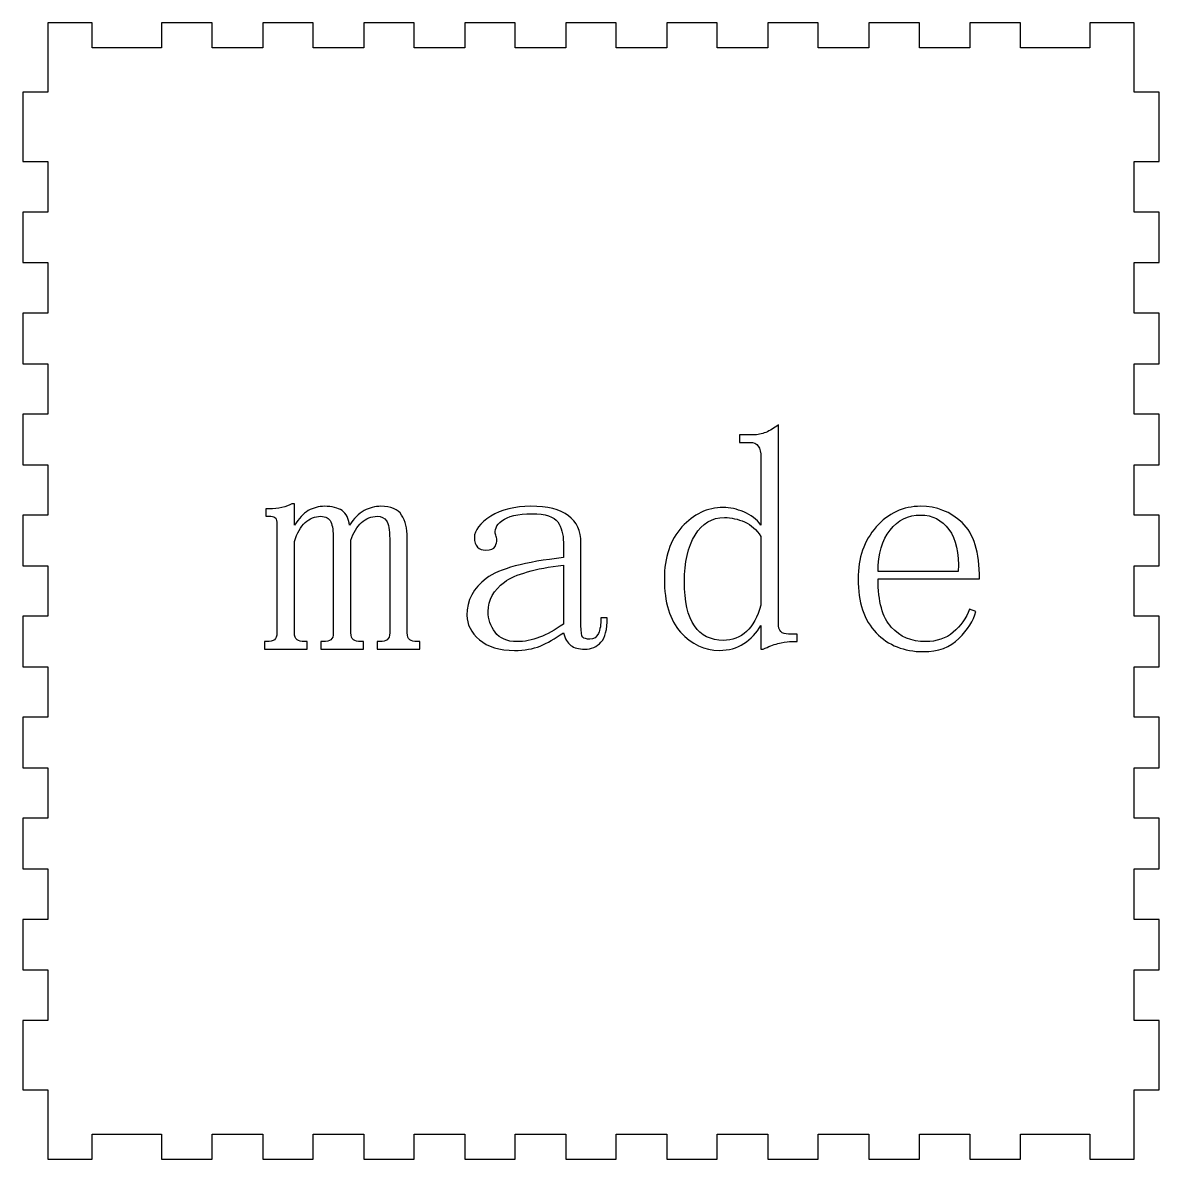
# Model space of a CAD drawing. Header units: centimetres. Extents: x -9 to 9.8, y -14.7 to 13.8.
# Drawn here: x 0.79 to 9.79, y -5.36 to 3.64 of the extents above; entities that cross this region are included whole.
import ezdxf

# ---------------------------------------------------------------- set-up
doc = ezdxf.new("R2010")
doc.units = ezdxf.units.CM
doc.header["$MEASUREMENT"] = 0
doc.layers.add('layer 1', color=7, linetype='Continuous')

msp = doc.modelspace()

# ---------------------------------------------------------------- linework, layer by layer
at = {"layer": 'layer 1', "lineweight": 25}
msp.add_open_spline([(0.99244, 3.64387), (0.99244, 3.64387), (1.34244, 3.64387), (1.34244, 3.64387), (1.34244, 3.64387), (1.34244, 3.64387), (1.34244, 3.44387), (1.34244, 3.44387), (1.34244, 3.44387), (1.34244, 3.44387), (1.89244, 3.44387), (1.89244, 3.44387), (1.89244, 3.44387), (1.89244, 3.44387), (1.89244, 3.64387), (1.89244, 3.64387), (1.89244, 3.64387), (1.89244, 3.64387), (2.29244, 3.64387), (2.29244, 3.64387), (2.29244, 3.64387), (2.29244, 3.64387), (2.29244, 3.44387), (2.29244, 3.44387), (2.29244, 3.44387), (2.29244, 3.44387), (2.69244, 3.44387), (2.69244, 3.44387), (2.69244, 3.44387), (2.69244, 3.44387), (2.69244, 3.64387), (2.69244, 3.64387), (2.69244, 3.64387), (2.69244, 3.64387), (3.09244, 3.64387), (3.09244, 3.64387), (3.09244, 3.64387), (3.09244, 3.64387), (3.09244, 3.44387), (3.09244, 3.44387), (3.09244, 3.44387), (3.09244, 3.44387), (3.49244, 3.44387), (3.49244, 3.44387), (3.49244, 3.44387), (3.49244, 3.44387), (3.49244, 3.64387), (3.49244, 3.64387), (3.49244, 3.64387), (3.49244, 3.64387), (3.89244, 3.64387), (3.89244, 3.64387), (3.89244, 3.64387), (3.89244, 3.64387), (3.89244, 3.44387), (3.89244, 3.44387), (3.89244, 3.44387), (3.89244, 3.44387), (4.29244, 3.44387), (4.29244, 3.44387), (4.29244, 3.44387), (4.29244, 3.44387), (4.29244, 3.64387), (4.29244, 3.64387), (4.29244, 3.64387), (4.29244, 3.64387), (4.69244, 3.64387), (4.69244, 3.64387), (4.69244, 3.64387), (4.69244, 3.64387), (4.69244, 3.44387), (4.69244, 3.44387), (4.69244, 3.44387), (4.69244, 3.44387), (5.09244, 3.44387), (5.09244, 3.44387), (5.09244, 3.44387), (5.09244, 3.44387), (5.09244, 3.64387), (5.09244, 3.64387), (5.09244, 3.64387), (5.09244, 3.64387), (5.49244, 3.64387), (5.49244, 3.64387), (5.49244, 3.64387), (5.49244, 3.64387), (5.49244, 3.44387), (5.49244, 3.44387), (5.49244, 3.44387), (5.49244, 3.44387), (5.89244, 3.44387), (5.89244, 3.44387), (5.89244, 3.44387), (5.89244, 3.44387), (5.89244, 3.64387), (5.89244, 3.64387), (5.89244, 3.64387), (5.89244, 3.64387), (6.29244, 3.64387), (6.29244, 3.64387), (6.29244, 3.64387), (6.29244, 3.64387), (6.29244, 3.44387), (6.29244, 3.44387), (6.29244, 3.44387), (6.29244, 3.44387), (6.69244, 3.44387), (6.69244, 3.44387), (6.69244, 3.44387), (6.69244, 3.44387), (6.69244, 3.64387), (6.69244, 3.64387), (6.69244, 3.64387), (6.69244, 3.64387), (7.09244, 3.64387), (7.09244, 3.64387), (7.09244, 3.64387), (7.09244, 3.64387), (7.09244, 3.44387), (7.09244, 3.44387), (7.09244, 3.44387), (7.09244, 3.44387), (7.49244, 3.44387), (7.49244, 3.44387), (7.49244, 3.44387), (7.49244, 3.44387), (7.49244, 3.64387), (7.49244, 3.64387), (7.49244, 3.64387), (7.49244, 3.64387), (7.89244, 3.64387), (7.89244, 3.64387), (7.89244, 3.64387), (7.89244, 3.64387), (7.89244, 3.44387), (7.89244, 3.44387), (7.89244, 3.44387), (7.89244, 3.44387), (8.29244, 3.44387), (8.29244, 3.44387), (8.29244, 3.44387), (8.29244, 3.44387), (8.29244, 3.64387), (8.29244, 3.64387), (8.29244, 3.64387), (8.29244, 3.64387), (8.69244, 3.64387), (8.69244, 3.64387), (8.69244, 3.64387), (8.69244, 3.64387), (8.69244, 3.44387), (8.69244, 3.44387), (8.69244, 3.44387), (8.69244, 3.44387), (9.24244, 3.44387), (9.24244, 3.44387), (9.24244, 3.44387), (9.24244, 3.44387), (9.24244, 3.64387), (9.24244, 3.64387), (9.24244, 3.64387), (9.24244, 3.64387), (9.59244, 3.64387), (9.59244, 3.64387), (9.59244, 3.64387), (9.59244, 3.64387), (9.59244, 3.09387), (9.59244, 3.09387), (9.59244, 3.09387), (9.59244, 3.09387), (9.79244, 3.09387), (9.79244, 3.09387), (9.79244, 3.09387), (9.79244, 3.09387), (9.79244, 2.54387), (9.79244, 2.54387), (9.79244, 2.54387), (9.79244, 2.54387), (9.59244, 2.54387), (9.59244, 2.54387), (9.59244, 2.54387), (9.59244, 2.54387), (9.59244, 2.14387), (9.59244, 2.14387), (9.59244, 2.14387), (9.59244, 2.14387), (9.79244, 2.14387), (9.79244, 2.14387), (9.79244, 2.14387), (9.79244, 2.14387), (9.79244, 1.74387), (9.79244, 1.74387), (9.79244, 1.74387), (9.79244, 1.74387), (9.59244, 1.74387), (9.59244, 1.74387), (9.59244, 1.74387), (9.59244, 1.74387), (9.59244, 1.34387), (9.59244, 1.34387), (9.59244, 1.34387), (9.59244, 1.34387), (9.79244, 1.34387), (9.79244, 1.34387), (9.79244, 1.34387), (9.79244, 1.34387), (9.79244, 0.94387), (9.79244, 0.94387), (9.79244, 0.94387), (9.79244, 0.94387), (9.59244, 0.94387), (9.59244, 0.94387), (9.59244, 0.94387), (9.59244, 0.94387), (9.59244, 0.54387), (9.59244, 0.54387), (9.59244, 0.54387), (9.59244, 0.54387), (9.79244, 0.54387), (9.79244, 0.54387), (9.79244, 0.54387), (9.79244, 0.54387), (9.79244, 0.14387), (9.79244, 0.14387), (9.79244, 0.14387), (9.79244, 0.14387), (9.59244, 0.14387), (9.59244, 0.14387), (9.59244, 0.14387), (9.59244, 0.14387), (9.59244, -0.25613), (9.59244, -0.25613), (9.59244, -0.25613), (9.59244, -0.25613), (9.79244, -0.25613), (9.79244, -0.25613), (9.79244, -0.25613), (9.79244, -0.25613), (9.79244, -0.65613), (9.79244, -0.65613), (9.79244, -0.65613), (9.79244, -0.65613), (9.59244, -0.65613), (9.59244, -0.65613), (9.59244, -0.65613), (9.59244, -0.65613), (9.59244, -1.05613), (9.59244, -1.05613), (9.59244, -1.05613), (9.59244, -1.05613), (9.79244, -1.05613), (9.79244, -1.05613), (9.79244, -1.05613), (9.79244, -1.05613), (9.79244, -1.45613), (9.79244, -1.45613), (9.79244, -1.45613), (9.79244, -1.45613), (9.59244, -1.45613), (9.59244, -1.45613), (9.59244, -1.45613), (9.59244, -1.45613), (9.59244, -1.85613), (9.59244, -1.85613), (9.59244, -1.85613), (9.59244, -1.85613), (9.79244, -1.85613), (9.79244, -1.85613), (9.79244, -1.85613), (9.79244, -1.85613), (9.79244, -2.25613), (9.79244, -2.25613), (9.79244, -2.25613), (9.79244, -2.25613), (9.59244, -2.25613), (9.59244, -2.25613), (9.59244, -2.25613), (9.59244, -2.25613), (9.59244, -2.65613), (9.59244, -2.65613), (9.59244, -2.65613), (9.59244, -2.65613), (9.79244, -2.65613), (9.79244, -2.65613), (9.79244, -2.65613), (9.79244, -2.65613), (9.79244, -3.05613), (9.79244, -3.05613), (9.79244, -3.05613), (9.79244, -3.05613), (9.59244, -3.05613), (9.59244, -3.05613), (9.59244, -3.05613), (9.59244, -3.05613), (9.59244, -3.45613), (9.59244, -3.45613), (9.59244, -3.45613), (9.59244, -3.45613), (9.79244, -3.45613), (9.79244, -3.45613), (9.79244, -3.45613), (9.79244, -3.45613), (9.79244, -3.85613), (9.79244, -3.85613), (9.79244, -3.85613), (9.79244, -3.85613), (9.59244, -3.85613), (9.59244, -3.85613), (9.59244, -3.85613), (9.59244, -3.85613), (9.59244, -4.25613), (9.59244, -4.25613), (9.59244, -4.25613), (9.59244, -4.25613), (9.79244, -4.25613), (9.79244, -4.25613), (9.79244, -4.25613), (9.79244, -4.25613), (9.79244, -4.80613), (9.79244, -4.80613), (9.79244, -4.80613), (9.79244, -4.80613), (9.59244, -4.80613), (9.59244, -4.80613), (9.59244, -4.80613), (9.59244, -4.80613), (9.59244, -5.35613), (9.59244, -5.35613), (9.59244, -5.35613), (9.59244, -5.35613), (9.24244, -5.35613), (9.24244, -5.35613), (9.24244, -5.35613), (9.24244, -5.35613), (9.24244, -5.15613), (9.24244, -5.15613), (9.24244, -5.15613), (9.24244, -5.15613), (8.69244, -5.15613), (8.69244, -5.15613), (8.69244, -5.15613), (8.69244, -5.15613), (8.69244, -5.35613), (8.69244, -5.35613), (8.69244, -5.35613), (8.69244, -5.35613), (8.29244, -5.35613), (8.29244, -5.35613), (8.29244, -5.35613), (8.29244, -5.35613), (8.29244, -5.15613), (8.29244, -5.15613), (8.29244, -5.15613), (8.29244, -5.15613), (7.89244, -5.15613), (7.89244, -5.15613), (7.89244, -5.15613), (7.89244, -5.15613), (7.89244, -5.35613), (7.89244, -5.35613), (7.89244, -5.35613), (7.89244, -5.35613), (7.49244, -5.35613), (7.49244, -5.35613), (7.49244, -5.35613), (7.49244, -5.35613), (7.49244, -5.15613), (7.49244, -5.15613), (7.49244, -5.15613), (7.49244, -5.15613), (7.09244, -5.15613), (7.09244, -5.15613), (7.09244, -5.15613), (7.09244, -5.15613), (7.09244, -5.35613), (7.09244, -5.35613), (7.09244, -5.35613), (7.09244, -5.35613), (6.69244, -5.35613), (6.69244, -5.35613), (6.69244, -5.35613), (6.69244, -5.35613), (6.69244, -5.15613), (6.69244, -5.15613), (6.69244, -5.15613), (6.69244, -5.15613), (6.29244, -5.15613), (6.29244, -5.15613), (6.29244, -5.15613), (6.29244, -5.15613), (6.29244, -5.35613), (6.29244, -5.35613), (6.29244, -5.35613), (6.29244, -5.35613), (5.89244, -5.35613), (5.89244, -5.35613), (5.89244, -5.35613), (5.89244, -5.35613), (5.89244, -5.15613), (5.89244, -5.15613), (5.89244, -5.15613), (5.89244, -5.15613), (5.49244, -5.15613), (5.49244, -5.15613), (5.49244, -5.15613), (5.49244, -5.15613), (5.49244, -5.35613), (5.49244, -5.35613), (5.49244, -5.35613), (5.49244, -5.35613), (5.09244, -5.35613), (5.09244, -5.35613), (5.09244, -5.35613), (5.09244, -5.35613), (5.09244, -5.15613), (5.09244, -5.15613), (5.09244, -5.15613), (5.09244, -5.15613), (4.69244, -5.15613), (4.69244, -5.15613), (4.69244, -5.15613), (4.69244, -5.15613), (4.69244, -5.35613), (4.69244, -5.35613), (4.69244, -5.35613), (4.69244, -5.35613), (4.29244, -5.35613), (4.29244, -5.35613), (4.29244, -5.35613), (4.29244, -5.35613), (4.29244, -5.15613), (4.29244, -5.15613), (4.29244, -5.15613), (4.29244, -5.15613), (3.89244, -5.15613), (3.89244, -5.15613), (3.89244, -5.15613), (3.89244, -5.15613), (3.89244, -5.35613), (3.89244, -5.35613), (3.89244, -5.35613), (3.89244, -5.35613), (3.49244, -5.35613), (3.49244, -5.35613), (3.49244, -5.35613), (3.49244, -5.35613), (3.49244, -5.15613), (3.49244, -5.15613), (3.49244, -5.15613), (3.49244, -5.15613), (3.09244, -5.15613), (3.09244, -5.15613), (3.09244, -5.15613), (3.09244, -5.15613), (3.09244, -5.35613), (3.09244, -5.35613), (3.09244, -5.35613), (3.09244, -5.35613), (2.69244, -5.35613), (2.69244, -5.35613), (2.69244, -5.35613), (2.69244, -5.35613), (2.69244, -5.15613), (2.69244, -5.15613), (2.69244, -5.15613), (2.69244, -5.15613), (2.29244, -5.15613), (2.29244, -5.15613), (2.29244, -5.15613), (2.29244, -5.15613), (2.29244, -5.35613), (2.29244, -5.35613), (2.29244, -5.35613), (2.29244, -5.35613), (1.89244, -5.35613), (1.89244, -5.35613), (1.89244, -5.35613), (1.89244, -5.35613), (1.89244, -5.15613), (1.89244, -5.15613), (1.89244, -5.15613), (1.89244, -5.15613), (1.34244, -5.15613), (1.34244, -5.15613), (1.34244, -5.15613), (1.34244, -5.15613), (1.34244, -5.35613), (1.34244, -5.35613), (1.34244, -5.35613), (1.34244, -5.35613), (0.99244, -5.35613), (0.99244, -5.35613), (0.99244, -5.35613), (0.99244, -5.35613), (0.99244, -4.80613), (0.99244, -4.80613), (0.99244, -4.80613), (0.99244, -4.80613), (0.79244, -4.80613), (0.79244, -4.80613), (0.79244, -4.80613), (0.79244, -4.80613), (0.79244, -4.25613), (0.79244, -4.25613), (0.79244, -4.25613), (0.79244, -4.25613), (0.99244, -4.25613), (0.99244, -4.25613), (0.99244, -4.25613), (0.99244, -4.25613), (0.99244, -3.85613), (0.99244, -3.85613), (0.99244, -3.85613), (0.99244, -3.85613), (0.79244, -3.85613), (0.79244, -3.85613), (0.79244, -3.85613), (0.79244, -3.85613), (0.79244, -3.45613), (0.79244, -3.45613), (0.79244, -3.45613), (0.79244, -3.45613), (0.99244, -3.45613), (0.99244, -3.45613), (0.99244, -3.45613), (0.99244, -3.45613), (0.99244, -3.05613), (0.99244, -3.05613), (0.99244, -3.05613), (0.99244, -3.05613), (0.79244, -3.05613), (0.79244, -3.05613), (0.79244, -3.05613), (0.79244, -3.05613), (0.79244, -2.65613), (0.79244, -2.65613), (0.79244, -2.65613), (0.79244, -2.65613), (0.99244, -2.65613), (0.99244, -2.65613), (0.99244, -2.65613), (0.99244, -2.65613), (0.99244, -2.25613), (0.99244, -2.25613), (0.99244, -2.25613), (0.99244, -2.25613), (0.79244, -2.25613), (0.79244, -2.25613), (0.79244, -2.25613), (0.79244, -2.25613), (0.79244, -1.85613), (0.79244, -1.85613), (0.79244, -1.85613), (0.79244, -1.85613), (0.99244, -1.85613), (0.99244, -1.85613), (0.99244, -1.85613), (0.99244, -1.85613), (0.99244, -1.45613), (0.99244, -1.45613), (0.99244, -1.45613), (0.99244, -1.45613), (0.79244, -1.45613), (0.79244, -1.45613), (0.79244, -1.45613), (0.79244, -1.45613), (0.79244, -1.05613), (0.79244, -1.05613), (0.79244, -1.05613), (0.79244, -1.05613), (0.99244, -1.05613), (0.99244, -1.05613), (0.99244, -1.05613), (0.99244, -1.05613), (0.99244, -0.65613), (0.99244, -0.65613), (0.99244, -0.65613), (0.99244, -0.65613), (0.79244, -0.65613), (0.79244, -0.65613), (0.79244, -0.65613), (0.79244, -0.65613), (0.79244, -0.25613), (0.79244, -0.25613), (0.79244, -0.25613), (0.79244, -0.25613), (0.99244, -0.25613), (0.99244, -0.25613), (0.99244, -0.25613), (0.99244, -0.25613), (0.99244, 0.14387), (0.99244, 0.14387), (0.99244, 0.14387), (0.99244, 0.14387), (0.79244, 0.14387), (0.79244, 0.14387), (0.79244, 0.14387), (0.79244, 0.14387), (0.79244, 0.54387), (0.79244, 0.54387), (0.79244, 0.54387), (0.79244, 0.54387), (0.99244, 0.54387), (0.99244, 0.54387), (0.99244, 0.54387), (0.99244, 0.54387), (0.99244, 0.94387), (0.99244, 0.94387), (0.99244, 0.94387), (0.99244, 0.94387), (0.79244, 0.94387), (0.79244, 0.94387), (0.79244, 0.94387), (0.79244, 0.94387), (0.79244, 1.34387), (0.79244, 1.34387), (0.79244, 1.34387), (0.79244, 1.34387), (0.99244, 1.34387), (0.99244, 1.34387), (0.99244, 1.34387), (0.99244, 1.34387), (0.99244, 1.74387), (0.99244, 1.74387), (0.99244, 1.74387), (0.99244, 1.74387), (0.79244, 1.74387), (0.79244, 1.74387), (0.79244, 1.74387), (0.79244, 1.74387), (0.79244, 2.14387), (0.79244, 2.14387), (0.79244, 2.14387), (0.79244, 2.14387), (0.99244, 2.14387), (0.99244, 2.14387), (0.99244, 2.14387), (0.99244, 2.14387), (0.99244, 2.54387), (0.99244, 2.54387), (0.99244, 2.54387), (0.99244, 2.54387), (0.79244, 2.54387), (0.79244, 2.54387), (0.79244, 2.54387), (0.79244, 2.54387), (0.79244, 3.09387), (0.79244, 3.09387), (0.79244, 3.09387), (0.79244, 3.09387), (0.99244, 3.09387), (0.99244, 3.09387), (0.99244, 3.09387), (0.99244, 3.09387), (0.99244, 3.64387), (0.99244, 3.64387)], degree=3, knots=[0, 0, 0, 0, 0.0060976, 0.0060976, 0.0060976, 0.0060976, 0.0121951, 0.0121951, 0.0121951, 0.0121951, 0.0182927, 0.0182927, 0.0182927, 0.0182927, 0.0243902, 0.0243902, 0.0243902, 0.0243902, 0.0304878, 0.0304878, 0.0304878, 0.0304878, 0.0365854, 0.0365854, 0.0365854, 0.0365854, 0.0426829, 0.0426829, 0.0426829, 0.0426829, 0.0487805, 0.0487805, 0.0487805, 0.0487805, 0.054878, 0.054878, 0.054878, 0.054878, 0.0609756, 0.0609756, 0.0609756, 0.0609756, 0.0670732, 0.0670732, 0.0670732, 0.0670732, 0.0731707, 0.0731707, 0.0731707, 0.0731707, 0.0792683, 0.0792683, 0.0792683, 0.0792683, 0.0853659, 0.0853659, 0.0853659, 0.0853659, 0.0914634, 0.0914634, 0.0914634, 0.0914634, 0.097561, 0.097561, 0.097561, 0.097561, 0.1036585, 0.1036585, 0.1036585, 0.1036585, 0.1097561, 0.1097561, 0.1097561, 0.1097561, 0.1158537, 0.1158537, 0.1158537, 0.1158537, 0.1219512, 0.1219512, 0.1219512, 0.1219512, 0.1280488, 0.1280488, 0.1280488, 0.1280488, 0.1341463, 0.1341463, 0.1341463, 0.1341463, 0.1402439, 0.1402439, 0.1402439, 0.1402439, 0.1463415, 0.1463415, 0.1463415, 0.1463415, 0.152439, 0.152439, 0.152439, 0.152439, 0.1585366, 0.1585366, 0.1585366, 0.1585366, 0.1646341, 0.1646341, 0.1646341, 0.1646341, 0.1707317, 0.1707317, 0.1707317, 0.1707317, 0.1768293, 0.1768293, 0.1768293, 0.1768293, 0.1829268, 0.1829268, 0.1829268, 0.1829268, 0.1890244, 0.1890244, 0.1890244, 0.1890244, 0.195122, 0.195122, 0.195122, 0.195122, 0.2012195, 0.2012195, 0.2012195, 0.2012195, 0.2073171, 0.2073171, 0.2073171, 0.2073171, 0.2134146, 0.2134146, 0.2134146, 0.2134146, 0.2195122, 0.2195122, 0.2195122, 0.2195122, 0.2256098, 0.2256098, 0.2256098, 0.2256098, 0.2317073, 0.2317073, 0.2317073, 0.2317073, 0.2378049, 0.2378049, 0.2378049, 0.2378049, 0.2439024, 0.2439024, 0.2439024, 0.2439024, 0.25, 0.25, 0.25, 0.25, 0.2560976, 0.2560976, 0.2560976, 0.2560976, 0.2621951, 0.2621951, 0.2621951, 0.2621951, 0.2682927, 0.2682927, 0.2682927, 0.2682927, 0.2743902, 0.2743902, 0.2743902, 0.2743902, 0.2804878, 0.2804878, 0.2804878, 0.2804878, 0.2865854, 0.2865854, 0.2865854, 0.2865854, 0.2926829, 0.2926829, 0.2926829, 0.2926829, 0.2987805, 0.2987805, 0.2987805, 0.2987805, 0.304878, 0.304878, 0.304878, 0.304878, 0.3109756, 0.3109756, 0.3109756, 0.3109756, 0.3170732, 0.3170732, 0.3170732, 0.3170732, 0.3231707, 0.3231707, 0.3231707, 0.3231707, 0.3292683, 0.3292683, 0.3292683, 0.3292683, 0.3353659, 0.3353659, 0.3353659, 0.3353659, 0.3414634, 0.3414634, 0.3414634, 0.3414634, 0.347561, 0.347561, 0.347561, 0.347561, 0.3536585, 0.3536585, 0.3536585, 0.3536585, 0.3597561, 0.3597561, 0.3597561, 0.3597561, 0.3658537, 0.3658537, 0.3658537, 0.3658537, 0.3719512, 0.3719512, 0.3719512, 0.3719512, 0.3780488, 0.3780488, 0.3780488, 0.3780488, 0.3841463, 0.3841463, 0.3841463, 0.3841463, 0.3902439, 0.3902439, 0.3902439, 0.3902439, 0.3963415, 0.3963415, 0.3963415, 0.3963415, 0.402439, 0.402439, 0.402439, 0.402439, 0.4085366, 0.4085366, 0.4085366, 0.4085366, 0.4146341, 0.4146341, 0.4146341, 0.4146341, 0.4207317, 0.4207317, 0.4207317, 0.4207317, 0.4268293, 0.4268293, 0.4268293, 0.4268293, 0.4329268, 0.4329268, 0.4329268, 0.4329268, 0.4390244, 0.4390244, 0.4390244, 0.4390244, 0.445122, 0.445122, 0.445122, 0.445122, 0.4512195, 0.4512195, 0.4512195, 0.4512195, 0.4573171, 0.4573171, 0.4573171, 0.4573171, 0.4634146, 0.4634146, 0.4634146, 0.4634146, 0.4695122, 0.4695122, 0.4695122, 0.4695122, 0.4756098, 0.4756098, 0.4756098, 0.4756098, 0.4817073, 0.4817073, 0.4817073, 0.4817073, 0.4878049, 0.4878049, 0.4878049, 0.4878049, 0.4939024, 0.4939024, 0.4939024, 0.4939024, 0.5, 0.5, 0.5, 0.5, 0.5060976, 0.5060976, 0.5060976, 0.5060976, 0.5121951, 0.5121951, 0.5121951, 0.5121951, 0.5182927, 0.5182927, 0.5182927, 0.5182927, 0.5243902, 0.5243902, 0.5243902, 0.5243902, 0.5304878, 0.5304878, 0.5304878, 0.5304878, 0.5365854, 0.5365854, 0.5365854, 0.5365854, 0.5426829, 0.5426829, 0.5426829, 0.5426829, 0.5487805, 0.5487805, 0.5487805, 0.5487805, 0.554878, 0.554878, 0.554878, 0.554878, 0.5609756, 0.5609756, 0.5609756, 0.5609756, 0.5670732, 0.5670732, 0.5670732, 0.5670732, 0.5731707, 0.5731707, 0.5731707, 0.5731707, 0.5792683, 0.5792683, 0.5792683, 0.5792683, 0.5853659, 0.5853659, 0.5853659, 0.5853659, 0.5914634, 0.5914634, 0.5914634, 0.5914634, 0.597561, 0.597561, 0.597561, 0.597561, 0.6036585, 0.6036585, 0.6036585, 0.6036585, 0.6097561, 0.6097561, 0.6097561, 0.6097561, 0.6158537, 0.6158537, 0.6158537, 0.6158537, 0.6219512, 0.6219512, 0.6219512, 0.6219512, 0.6280488, 0.6280488, 0.6280488, 0.6280488, 0.6341463, 0.6341463, 0.6341463, 0.6341463, 0.6402439, 0.6402439, 0.6402439, 0.6402439, 0.6463415, 0.6463415, 0.6463415, 0.6463415, 0.652439, 0.652439, 0.652439, 0.652439, 0.6585366, 0.6585366, 0.6585366, 0.6585366, 0.6646341, 0.6646341, 0.6646341, 0.6646341, 0.6707317, 0.6707317, 0.6707317, 0.6707317, 0.6768293, 0.6768293, 0.6768293, 0.6768293, 0.6829268, 0.6829268, 0.6829268, 0.6829268, 0.6890244, 0.6890244, 0.6890244, 0.6890244, 0.695122, 0.695122, 0.695122, 0.695122, 0.7012195, 0.7012195, 0.7012195, 0.7012195, 0.7073171, 0.7073171, 0.7073171, 0.7073171, 0.7134146, 0.7134146, 0.7134146, 0.7134146, 0.7195122, 0.7195122, 0.7195122, 0.7195122, 0.7256098, 0.7256098, 0.7256098, 0.7256098, 0.7317073, 0.7317073, 0.7317073, 0.7317073, 0.7378049, 0.7378049, 0.7378049, 0.7378049, 0.7439024, 0.7439024, 0.7439024, 0.7439024, 0.75, 0.75, 0.75, 0.75, 0.7560976, 0.7560976, 0.7560976, 0.7560976, 0.7621951, 0.7621951, 0.7621951, 0.7621951, 0.7682927, 0.7682927, 0.7682927, 0.7682927, 0.7743902, 0.7743902, 0.7743902, 0.7743902, 0.7804878, 0.7804878, 0.7804878, 0.7804878, 0.7865854, 0.7865854, 0.7865854, 0.7865854, 0.7926829, 0.7926829, 0.7926829, 0.7926829, 0.7987805, 0.7987805, 0.7987805, 0.7987805, 0.804878, 0.804878, 0.804878, 0.804878, 0.8109756, 0.8109756, 0.8109756, 0.8109756, 0.8170732, 0.8170732, 0.8170732, 0.8170732, 0.8231707, 0.8231707, 0.8231707, 0.8231707, 0.8292683, 0.8292683, 0.8292683, 0.8292683, 0.8353659, 0.8353659, 0.8353659, 0.8353659, 0.8414634, 0.8414634, 0.8414634, 0.8414634, 0.847561, 0.847561, 0.847561, 0.847561, 0.8536585, 0.8536585, 0.8536585, 0.8536585, 0.8597561, 0.8597561, 0.8597561, 0.8597561, 0.8658537, 0.8658537, 0.8658537, 0.8658537, 0.8719512, 0.8719512, 0.8719512, 0.8719512, 0.8780488, 0.8780488, 0.8780488, 0.8780488, 0.8841463, 0.8841463, 0.8841463, 0.8841463, 0.8902439, 0.8902439, 0.8902439, 0.8902439, 0.8963415, 0.8963415, 0.8963415, 0.8963415, 0.902439, 0.902439, 0.902439, 0.902439, 0.9085366, 0.9085366, 0.9085366, 0.9085366, 0.9146341, 0.9146341, 0.9146341, 0.9146341, 0.9207317, 0.9207317, 0.9207317, 0.9207317, 0.9268293, 0.9268293, 0.9268293, 0.9268293, 0.9329268, 0.9329268, 0.9329268, 0.9329268, 0.9390244, 0.9390244, 0.9390244, 0.9390244, 0.945122, 0.945122, 0.945122, 0.945122, 0.9512195, 0.9512195, 0.9512195, 0.9512195, 0.9573171, 0.9573171, 0.9573171, 0.9573171, 0.9634146, 0.9634146, 0.9634146, 0.9634146, 0.9695122, 0.9695122, 0.9695122, 0.9695122, 0.9756098, 0.9756098, 0.9756098, 0.9756098, 0.9817073, 0.9817073, 0.9817073, 0.9817073, 0.9878049, 0.9878049, 0.9878049, 0.9878049, 0.9939024, 0.9939024, 0.9939024, 0.9939024, 1, 1, 1, 1], dxfattribs=at)
at = {"layer": 'layer 1', "color": 250}
for points, knots in [([(6.30996, -1.32657), (6.191, -1.32657), (6.08813, -1.27831), (6.0022, -1.18263), (6.0022, -1.18263), (5.91626, -1.08654), (5.8735, -0.94599), (5.8735, -0.76099), (5.8735, -0.76099), (5.8735, -0.5887), (5.91965, -0.45154), (6.01236, -0.34909), (6.01236, -0.34909), (6.10464, -0.24664), (6.21386, -0.19542), (6.33959, -0.19542), (6.33959, -0.19542), (6.39251, -0.19542), (6.44712, -0.20685), (6.50342, -0.23013), (6.50342, -0.23013), (6.55973, -0.25342), (6.60418, -0.28813), (6.6372, -0.33427), (6.6372, -0.33427), (6.6372, -0.33427), (6.6372, 0.20167), (6.6372, 0.20167), (6.6372, 0.20167), (6.6372, 0.24104), (6.63085, 0.27109), (6.6173, 0.29099), (6.6173, 0.29099), (6.60418, 0.31089), (6.58089, 0.32062), (6.54787, 0.32062), (6.54787, 0.32062), (6.54787, 0.32062), (6.46871, 0.32062), (6.46871, 0.32062), (6.46871, 0.32062), (6.46871, 0.32062), (6.46871, 0.38031), (6.46871, 0.38031), (6.46871, 0.38031), (6.46871, 0.38031), (6.57793, 0.38031), (6.57793, 0.38031), (6.57793, 0.38031), (6.61095, 0.38031), (6.64397, 0.38666), (6.67699, 0.39979), (6.67699, 0.39979), (6.71001, 0.41333), (6.74303, 0.43323), (6.77605, 0.45948), (6.77605, 0.45948), (6.77605, 0.45948), (6.77605, -1.10813), (6.77605, -1.10813), (6.77605, -1.10813), (6.77605, -1.14115), (6.78282, -1.16443), (6.79595, -1.17755), (6.79595, -1.17755), (6.80949, -1.19068), (6.82897, -1.19745), (6.85564, -1.19745), (6.85564, -1.19745), (6.85564, -1.19745), (6.92506, -1.19745), (6.92506, -1.19745), (6.92506, -1.19745), (6.92506, -1.19745), (6.92506, -1.25714), (6.92506, -1.25714), (6.92506, -1.25714), (6.92506, -1.25714), (6.86537, -1.25714), (6.86537, -1.25714), (6.86537, -1.25714), (6.83913, -1.25714), (6.8078, -1.2618), (6.77139, -1.27196), (6.77139, -1.27196), (6.73499, -1.28169), (6.69689, -1.29651), (6.65709, -1.31641), (6.65709, -1.31641), (6.65709, -1.31641), (6.6372, -1.31641), (6.6372, -1.31641), (6.6372, -1.31641), (6.6372, -1.31641), (6.6372, -1.12802), (6.6372, -1.12802), (6.6372, -1.12802), (6.60418, -1.18771), (6.55973, -1.23555), (6.50342, -1.27196), (6.50342, -1.27196), (6.44712, -1.30836), (6.38277, -1.32657), (6.30996, -1.32657)], [0, 0, 0, 0, 0.0384615, 0.0384615, 0.0384615, 0.0384615, 0.0769231, 0.0769231, 0.0769231, 0.0769231, 0.1153846, 0.1153846, 0.1153846, 0.1153846, 0.1538462, 0.1538462, 0.1538462, 0.1538462, 0.1923077, 0.1923077, 0.1923077, 0.1923077, 0.2307692, 0.2307692, 0.2307692, 0.2307692, 0.2692308, 0.2692308, 0.2692308, 0.2692308, 0.3076923, 0.3076923, 0.3076923, 0.3076923, 0.3461538, 0.3461538, 0.3461538, 0.3461538, 0.3846154, 0.3846154, 0.3846154, 0.3846154, 0.4230769, 0.4230769, 0.4230769, 0.4230769, 0.4615385, 0.4615385, 0.4615385, 0.4615385, 0.5, 0.5, 0.5, 0.5, 0.5384615, 0.5384615, 0.5384615, 0.5384615, 0.5769231, 0.5769231, 0.5769231, 0.5769231, 0.6153846, 0.6153846, 0.6153846, 0.6153846, 0.6538462, 0.6538462, 0.6538462, 0.6538462, 0.6923077, 0.6923077, 0.6923077, 0.6923077, 0.7307692, 0.7307692, 0.7307692, 0.7307692, 0.7692308, 0.7692308, 0.7692308, 0.7692308, 0.8076923, 0.8076923, 0.8076923, 0.8076923, 0.8461538, 0.8461538, 0.8461538, 0.8461538, 0.8846154, 0.8846154, 0.8846154, 0.8846154, 0.9230769, 0.9230769, 0.9230769, 0.9230769, 0.9615385, 0.9615385, 0.9615385, 0.9615385, 1, 1, 1, 1]), ([(2.74592, -0.20516), (2.77894, -0.20516), (2.81196, -0.20177), (2.84498, -0.19542), (2.84498, -0.19542), (2.87842, -0.18865), (2.90467, -0.17891), (2.92456, -0.16536), (2.92456, -0.16536), (2.92456, -0.16536), (2.94446, -0.16536), (2.94446, -0.16536), (2.94446, -0.16536), (2.94446, -0.16536), (2.94446, -0.33427), (2.94446, -0.33427), (2.94446, -0.33427), (2.97748, -0.28136), (3.01389, -0.24326), (3.05368, -0.21997), (3.05368, -0.21997), (3.09305, -0.19711), (3.13623, -0.18526), (3.18237, -0.18526), (3.18237, -0.18526), (3.24206, -0.18526), (3.28821, -0.19711), (3.32123, -0.21997), (3.32123, -0.21997), (3.35467, -0.24326), (3.37414, -0.28136), (3.38092, -0.33427), (3.38092, -0.33427), (3.41394, -0.28136), (3.45204, -0.24326), (3.49522, -0.21997), (3.49522, -0.21997), (3.53797, -0.19711), (3.58285, -0.18526), (3.62899, -0.18526), (3.62899, -0.18526), (3.70858, -0.18526), (3.76276, -0.20854), (3.79282, -0.25469), (3.79282, -0.25469), (3.82245, -0.30125), (3.83727, -0.36052), (3.83727, -0.43333), (3.83727, -0.43333), (3.83727, -0.43333), (3.83727, -1.18771), (3.83727, -1.18771), (3.83727, -1.18771), (3.83727, -1.21396), (3.84404, -1.23216), (3.85717, -1.2419), (3.85717, -1.2419), (3.87029, -1.25206), (3.89019, -1.25714), (3.91686, -1.25714), (3.91686, -1.25714), (3.91686, -1.25714), (3.93675, -1.25714), (3.93675, -1.25714), (3.93675, -1.25714), (3.93675, -1.25714), (3.93675, -1.31641), (3.93675, -1.31641), (3.93675, -1.31641), (3.93675, -1.31641), (3.59936, -1.31641), (3.59936, -1.31641), (3.59936, -1.31641), (3.59936, -1.31641), (3.59936, -1.25714), (3.59936, -1.25714), (3.59936, -1.25714), (3.59936, -1.25714), (3.61925, -1.25714), (3.61925, -1.25714), (3.61925, -1.25714), (3.6455, -1.25714), (3.6654, -1.25206), (3.67852, -1.2419), (3.67852, -1.2419), (3.69164, -1.23216), (3.69842, -1.21396), (3.69842, -1.18771), (3.69842, -1.18771), (3.69842, -1.18771), (3.69842, -0.44349), (3.69842, -0.44349), (3.69842, -0.44349), (3.69842, -0.37068), (3.69037, -0.32284), (3.67344, -0.29956), (3.67344, -0.29956), (3.65693, -0.27628), (3.63238, -0.26485), (3.59936, -0.26485), (3.59936, -0.26485), (3.55279, -0.26485), (3.51173, -0.28136), (3.47532, -0.31438), (3.47532, -0.31438), (3.43891, -0.3474), (3.41055, -0.39396), (3.39108, -0.45323), (3.39108, -0.45323), (3.39108, -0.45323), (3.39108, -1.18771), (3.39108, -1.18771), (3.39108, -1.18771), (3.39108, -1.21396), (3.39743, -1.23216), (3.41055, -1.2419), (3.41055, -1.2419), (3.4241, -1.25206), (3.44399, -1.25714), (3.47024, -1.25714), (3.47024, -1.25714), (3.47024, -1.25714), (3.49014, -1.25714), (3.49014, -1.25714), (3.49014, -1.25714), (3.49014, -1.25714), (3.49014, -1.31641), (3.49014, -1.31641), (3.49014, -1.31641), (3.49014, -1.31641), (3.15274, -1.31641), (3.15274, -1.31641), (3.15274, -1.31641), (3.15274, -1.31641), (3.15274, -1.25714), (3.15274, -1.25714), (3.15274, -1.25714), (3.15274, -1.25714), (3.17264, -1.25714), (3.17264, -1.25714), (3.17264, -1.25714), (3.19888, -1.25714), (3.21878, -1.25206), (3.23233, -1.2419), (3.23233, -1.2419), (3.24545, -1.23216), (3.2518, -1.21396), (3.2518, -1.18771), (3.2518, -1.18771), (3.2518, -1.18771), (3.2518, -0.44349), (3.2518, -0.44349), (3.2518, -0.44349), (3.2518, -0.3838), (3.24545, -0.33935), (3.23233, -0.3093), (3.23233, -0.3093), (3.21878, -0.27966), (3.19253, -0.26485), (3.15274, -0.26485), (3.15274, -0.26485), (3.1066, -0.26485), (3.06511, -0.28136), (3.0287, -0.31438), (3.0287, -0.31438), (2.9923, -0.3474), (2.96436, -0.39693), (2.94446, -0.46339), (2.94446, -0.46339), (2.94446, -0.46339), (2.94446, -1.18771), (2.94446, -1.18771), (2.94446, -1.18771), (2.94446, -1.21396), (2.95081, -1.23216), (2.96436, -1.2419), (2.96436, -1.2419), (2.97748, -1.25206), (2.99738, -1.25714), (3.02362, -1.25714), (3.02362, -1.25714), (3.02362, -1.25714), (3.04352, -1.25714), (3.04352, -1.25714), (3.04352, -1.25714), (3.04352, -1.25714), (3.04352, -1.31641), (3.04352, -1.31641), (3.04352, -1.31641), (3.04352, -1.31641), (2.70612, -1.31641), (2.70612, -1.31641), (2.70612, -1.31641), (2.70612, -1.31641), (2.70612, -1.25714), (2.70612, -1.25714), (2.70612, -1.25714), (2.70612, -1.25714), (2.72602, -1.25714), (2.72602, -1.25714), (2.72602, -1.25714), (2.75269, -1.25714), (2.77259, -1.25206), (2.78571, -1.2419), (2.78571, -1.2419), (2.79883, -1.23216), (2.80561, -1.21396), (2.80561, -1.18771), (2.80561, -1.18771), (2.80561, -1.18771), (2.80561, -0.32411), (2.80561, -0.32411), (2.80561, -0.32411), (2.80561, -0.30464), (2.80222, -0.2894), (2.79545, -0.27966), (2.79545, -0.27966), (2.7891, -0.26993), (2.77555, -0.26485), (2.75608, -0.26485), (2.75608, -0.26485), (2.75608, -0.26485), (2.71628, -0.26485), (2.71628, -0.26485), (2.71628, -0.26485), (2.71628, -0.26485), (2.71628, -0.20516), (2.71628, -0.20516), (2.71628, -0.20516), (2.71628, -0.20516), (2.74592, -0.20516), (2.74592, -0.20516)], [0, 0, 0, 0, 0.0172414, 0.0172414, 0.0172414, 0.0172414, 0.0344828, 0.0344828, 0.0344828, 0.0344828, 0.0517241, 0.0517241, 0.0517241, 0.0517241, 0.0689655, 0.0689655, 0.0689655, 0.0689655, 0.0862069, 0.0862069, 0.0862069, 0.0862069, 0.1034483, 0.1034483, 0.1034483, 0.1034483, 0.1206897, 0.1206897, 0.1206897, 0.1206897, 0.137931, 0.137931, 0.137931, 0.137931, 0.1551724, 0.1551724, 0.1551724, 0.1551724, 0.1724138, 0.1724138, 0.1724138, 0.1724138, 0.1896552, 0.1896552, 0.1896552, 0.1896552, 0.2068966, 0.2068966, 0.2068966, 0.2068966, 0.2241379, 0.2241379, 0.2241379, 0.2241379, 0.2413793, 0.2413793, 0.2413793, 0.2413793, 0.2586207, 0.2586207, 0.2586207, 0.2586207, 0.2758621, 0.2758621, 0.2758621, 0.2758621, 0.2931034, 0.2931034, 0.2931034, 0.2931034, 0.3103448, 0.3103448, 0.3103448, 0.3103448, 0.3275862, 0.3275862, 0.3275862, 0.3275862, 0.3448276, 0.3448276, 0.3448276, 0.3448276, 0.362069, 0.362069, 0.362069, 0.362069, 0.3793103, 0.3793103, 0.3793103, 0.3793103, 0.3965517, 0.3965517, 0.3965517, 0.3965517, 0.4137931, 0.4137931, 0.4137931, 0.4137931, 0.4310345, 0.4310345, 0.4310345, 0.4310345, 0.4482759, 0.4482759, 0.4482759, 0.4482759, 0.4655172, 0.4655172, 0.4655172, 0.4655172, 0.4827586, 0.4827586, 0.4827586, 0.4827586, 0.5, 0.5, 0.5, 0.5, 0.5172414, 0.5172414, 0.5172414, 0.5172414, 0.5344828, 0.5344828, 0.5344828, 0.5344828, 0.5517241, 0.5517241, 0.5517241, 0.5517241, 0.5689655, 0.5689655, 0.5689655, 0.5689655, 0.5862069, 0.5862069, 0.5862069, 0.5862069, 0.6034483, 0.6034483, 0.6034483, 0.6034483, 0.6206897, 0.6206897, 0.6206897, 0.6206897, 0.637931, 0.637931, 0.637931, 0.637931, 0.6551724, 0.6551724, 0.6551724, 0.6551724, 0.6724138, 0.6724138, 0.6724138, 0.6724138, 0.6896552, 0.6896552, 0.6896552, 0.6896552, 0.7068966, 0.7068966, 0.7068966, 0.7068966, 0.7241379, 0.7241379, 0.7241379, 0.7241379, 0.7413793, 0.7413793, 0.7413793, 0.7413793, 0.7586207, 0.7586207, 0.7586207, 0.7586207, 0.7758621, 0.7758621, 0.7758621, 0.7758621, 0.7931034, 0.7931034, 0.7931034, 0.7931034, 0.8103448, 0.8103448, 0.8103448, 0.8103448, 0.8275862, 0.8275862, 0.8275862, 0.8275862, 0.8448276, 0.8448276, 0.8448276, 0.8448276, 0.862069, 0.862069, 0.862069, 0.862069, 0.8793103, 0.8793103, 0.8793103, 0.8793103, 0.8965517, 0.8965517, 0.8965517, 0.8965517, 0.9137931, 0.9137931, 0.9137931, 0.9137931, 0.9310345, 0.9310345, 0.9310345, 0.9310345, 0.9482759, 0.9482759, 0.9482759, 0.9482759, 0.9655172, 0.9655172, 0.9655172, 0.9655172, 0.9827586, 0.9827586, 0.9827586, 0.9827586, 1, 1, 1, 1]), ([(4.68648, -1.32657), (4.56752, -1.32657), (4.47481, -1.2982), (4.40877, -1.2419), (4.40877, -1.2419), (4.34273, -1.18602), (4.30971, -1.12125), (4.30971, -1.04844), (4.30971, -1.04844), (4.30971, -0.92948), (4.36093, -0.83211), (4.46338, -0.75591), (4.46338, -0.75591), (4.56583, -0.67971), (4.76945, -0.6251), (5.07383, -0.59208), (5.07383, -0.59208), (5.07383, -0.59208), (5.07383, -0.47313), (5.07383, -0.47313), (5.07383, -0.47313), (5.07383, -0.40709), (5.05859, -0.35248), (5.02895, -0.3093), (5.02895, -0.3093), (4.99932, -0.26654), (4.93159, -0.24495), (4.82575, -0.24495), (4.82575, -0.24495), (4.71315, -0.24495), (4.63356, -0.26315), (4.58742, -0.29956), (4.58742, -0.29956), (4.54127, -0.33597), (4.52476, -0.37407), (4.53789, -0.41344), (4.53789, -0.41344), (4.54466, -0.42698), (4.54762, -0.44011), (4.54762, -0.45323), (4.54762, -0.45323), (4.54762, -0.46635), (4.54297, -0.48286), (4.53281, -0.50276), (4.53281, -0.50276), (4.52307, -0.52266), (4.49809, -0.53282), (4.4583, -0.53282), (4.4583, -0.53282), (4.43205, -0.53282), (4.41046, -0.52435), (4.39395, -0.50784), (4.39395, -0.50784), (4.37744, -0.49133), (4.36898, -0.46635), (4.36898, -0.43333), (4.36898, -0.43333), (4.36898, -0.37407), (4.41216, -0.31776), (4.49809, -0.26485), (4.49809, -0.26485), (4.58403, -0.21193), (4.68986, -0.18526), (4.81559, -0.18526), (4.81559, -0.18526), (4.9481, -0.18526), (5.04716, -0.21024), (5.1132, -0.25977), (5.1132, -0.25977), (5.17966, -0.3093), (5.21268, -0.38042), (5.21268, -0.47313), (5.21268, -0.47313), (5.21268, -0.47313), (5.21268, -1.12802), (5.21268, -1.12802), (5.21268, -1.12802), (5.21268, -1.18094), (5.21734, -1.21227), (5.2275, -1.22243), (5.2275, -1.22243), (5.23723, -1.23216), (5.25544, -1.23724), (5.28211, -1.23724), (5.28211, -1.23724), (5.31513, -1.23724), (5.33841, -1.22243), (5.35153, -1.19237), (5.35153, -1.19237), (5.36466, -1.16274), (5.37143, -1.12125), (5.37143, -1.06833), (5.37143, -1.06833), (5.37143, -1.06833), (5.42096, -1.06833), (5.42096, -1.06833), (5.42096, -1.06833), (5.42096, -1.16104), (5.40445, -1.22539), (5.37143, -1.2618), (5.37143, -1.2618), (5.33841, -1.2982), (5.29523, -1.31641), (5.24231, -1.31641), (5.24231, -1.31641), (5.19617, -1.31641), (5.15976, -1.30667), (5.13309, -1.28677), (5.13309, -1.28677), (5.10685, -1.26688), (5.08695, -1.23386), (5.07383, -1.18771), (5.07383, -1.18771), (5.00736, -1.23386), (4.9464, -1.26857), (4.8901, -1.29185), (4.8901, -1.29185), (4.8338, -1.31471), (4.76606, -1.32657), (4.68648, -1.32657)], [0, 0, 0, 0, 0.0333333, 0.0333333, 0.0333333, 0.0333333, 0.0666667, 0.0666667, 0.0666667, 0.0666667, 0.1, 0.1, 0.1, 0.1, 0.1333333, 0.1333333, 0.1333333, 0.1333333, 0.1666667, 0.1666667, 0.1666667, 0.1666667, 0.2, 0.2, 0.2, 0.2, 0.2333333, 0.2333333, 0.2333333, 0.2333333, 0.2666667, 0.2666667, 0.2666667, 0.2666667, 0.3, 0.3, 0.3, 0.3, 0.3333333, 0.3333333, 0.3333333, 0.3333333, 0.3666667, 0.3666667, 0.3666667, 0.3666667, 0.4, 0.4, 0.4, 0.4, 0.4333333, 0.4333333, 0.4333333, 0.4333333, 0.4666667, 0.4666667, 0.4666667, 0.4666667, 0.5, 0.5, 0.5, 0.5, 0.5333333, 0.5333333, 0.5333333, 0.5333333, 0.5666667, 0.5666667, 0.5666667, 0.5666667, 0.6, 0.6, 0.6, 0.6, 0.6333333, 0.6333333, 0.6333333, 0.6333333, 0.6666667, 0.6666667, 0.6666667, 0.6666667, 0.7, 0.7, 0.7, 0.7, 0.7333333, 0.7333333, 0.7333333, 0.7333333, 0.7666667, 0.7666667, 0.7666667, 0.7666667, 0.8, 0.8, 0.8, 0.8, 0.8333333, 0.8333333, 0.8333333, 0.8333333, 0.8666667, 0.8666667, 0.8666667, 0.8666667, 0.9, 0.9, 0.9, 0.9, 0.9333333, 0.9333333, 0.9333333, 0.9333333, 0.9666667, 0.9666667, 0.9666667, 0.9666667, 1, 1, 1, 1]), ([(7.56599, -0.76099), (7.56599, -0.93964), (7.6007, -1.06664), (7.67013, -1.14284), (7.67013, -1.14284), (7.73956, -1.21904), (7.83057, -1.25714), (7.94318, -1.25714), (7.94318, -1.25714), (8.02912, -1.25714), (8.10193, -1.23216), (8.1612, -1.18263), (8.1612, -1.18263), (8.22089, -1.1331), (8.26364, -1.07172), (8.29031, -0.99891), (8.29031, -0.99891), (8.29031, -0.99891), (8.33984, -1.0188), (8.33984, -1.0188), (8.33984, -1.0188), (8.31995, -1.09162), (8.2755, -1.16274), (8.20607, -1.23216), (8.20607, -1.23216), (8.13664, -1.30159), (8.04224, -1.3363), (7.92328, -1.3363), (7.92328, -1.3363), (7.77088, -1.3363), (7.64685, -1.28677), (7.55117, -1.18771), (7.55117, -1.18771), (7.45508, -1.08823), (7.40724, -0.94599), (7.40724, -0.76099), (7.40724, -0.76099), (7.40724, -0.59547), (7.45508, -0.45831), (7.55117, -0.34909), (7.55117, -0.34909), (7.64685, -0.23987), (7.76453, -0.18526), (7.90339, -0.18526), (7.90339, -0.18526), (8.02912, -0.18526), (8.13834, -0.22844), (8.23062, -0.31438), (8.23062, -0.31438), (8.32333, -0.40031), (8.36948, -0.54933), (8.36948, -0.76099), (8.36948, -0.76099), (8.36948, -0.76099), (7.56599, -0.76099), (7.56599, -0.76099)], [0, 0, 0, 0, 0.0714286, 0.0714286, 0.0714286, 0.0714286, 0.1428571, 0.1428571, 0.1428571, 0.1428571, 0.2142857, 0.2142857, 0.2142857, 0.2142857, 0.2857143, 0.2857143, 0.2857143, 0.2857143, 0.3571429, 0.3571429, 0.3571429, 0.3571429, 0.4285714, 0.4285714, 0.4285714, 0.4285714, 0.5, 0.5, 0.5, 0.5, 0.5714286, 0.5714286, 0.5714286, 0.5714286, 0.6428571, 0.6428571, 0.6428571, 0.6428571, 0.7142857, 0.7142857, 0.7142857, 0.7142857, 0.7857143, 0.7857143, 0.7857143, 0.7857143, 0.8571429, 0.8571429, 0.8571429, 0.8571429, 0.9285714, 0.9285714, 0.9285714, 0.9285714, 1, 1, 1, 1]), ([(8.20099, -0.7013), (8.20776, -0.55568), (8.18279, -0.44519), (8.12648, -0.36899), (8.12648, -0.36899), (8.07018, -0.29279), (7.9961, -0.25469), (7.90339, -0.25469), (7.90339, -0.25469), (7.80433, -0.25469), (7.72305, -0.29448), (7.66039, -0.37407), (7.66039, -0.37407), (7.59732, -0.45323), (7.56599, -0.56245), (7.56599, -0.7013), (7.56599, -0.7013), (7.56599, -0.7013), (8.20099, -0.7013), (8.20099, -0.7013)], [0, 0, 0, 0, 0.2, 0.2, 0.2, 0.2, 0.4, 0.4, 0.4, 0.4, 0.6, 0.6, 0.6, 0.6, 0.8, 0.8, 0.8, 0.8, 1, 1, 1, 1]), ([(6.6372, -0.4236), (6.60418, -0.37068), (6.56142, -0.33258), (6.5085, -0.3093), (6.5085, -0.3093), (6.45559, -0.28644), (6.40267, -0.27458), (6.34975, -0.27458), (6.34975, -0.27458), (6.25027, -0.27458), (6.1728, -0.32115), (6.1165, -0.41344), (6.1165, -0.41344), (6.06019, -0.50615), (6.03225, -0.62849), (6.03225, -0.78089), (6.03225, -0.78089), (6.03225, -0.93964), (6.0585, -1.0569), (6.11142, -1.1331), (6.11142, -1.1331), (6.16433, -1.20888), (6.24053, -1.24698), (6.33959, -1.24698), (6.33959, -1.24698), (6.41241, -1.24698), (6.47379, -1.2237), (6.52332, -1.17755), (6.52332, -1.17755), (6.57285, -1.13141), (6.61095, -1.06198), (6.6372, -0.96927), (6.6372, -0.96927), (6.6372, -0.96927), (6.6372, -0.4236), (6.6372, -0.4236)], [0, 0, 0, 0, 0.1111111, 0.1111111, 0.1111111, 0.1111111, 0.2222222, 0.2222222, 0.2222222, 0.2222222, 0.3333333, 0.3333333, 0.3333333, 0.3333333, 0.4444444, 0.4444444, 0.4444444, 0.4444444, 0.5555556, 0.5555556, 0.5555556, 0.5555556, 0.6666667, 0.6666667, 0.6666667, 0.6666667, 0.7777778, 0.7777778, 0.7777778, 0.7777778, 0.8888889, 0.8888889, 0.8888889, 0.8888889, 1, 1, 1, 1]), ([(4.4782, -1.0188), (4.4782, -1.07849), (4.4964, -1.1331), (4.53281, -1.18263), (4.53281, -1.18263), (4.56921, -1.23216), (4.62721, -1.25714), (4.70637, -1.25714), (4.70637, -1.25714), (4.76606, -1.25714), (4.82575, -1.24529), (4.88502, -1.22243), (4.88502, -1.22243), (4.94471, -1.19914), (5.00736, -1.16443), (5.07383, -1.11786), (5.07383, -1.11786), (5.07383, -1.11786), (5.07383, -0.65177), (5.07383, -0.65177), (5.07383, -0.65177), (4.84861, -0.67802), (4.69325, -0.72289), (4.60731, -0.78555), (4.60731, -0.78555), (4.52138, -0.84862), (4.4782, -0.92609), (4.4782, -1.0188)], [0, 0, 0, 0, 0.1428571, 0.1428571, 0.1428571, 0.1428571, 0.2857143, 0.2857143, 0.2857143, 0.2857143, 0.4285714, 0.4285714, 0.4285714, 0.4285714, 0.5714286, 0.5714286, 0.5714286, 0.5714286, 0.7142857, 0.7142857, 0.7142857, 0.7142857, 0.8571429, 0.8571429, 0.8571429, 0.8571429, 1, 1, 1, 1])]:
    msp.add_open_spline(points, degree=3, knots=knots, dxfattribs=at)

doc.saveas('drawing.dxf')
